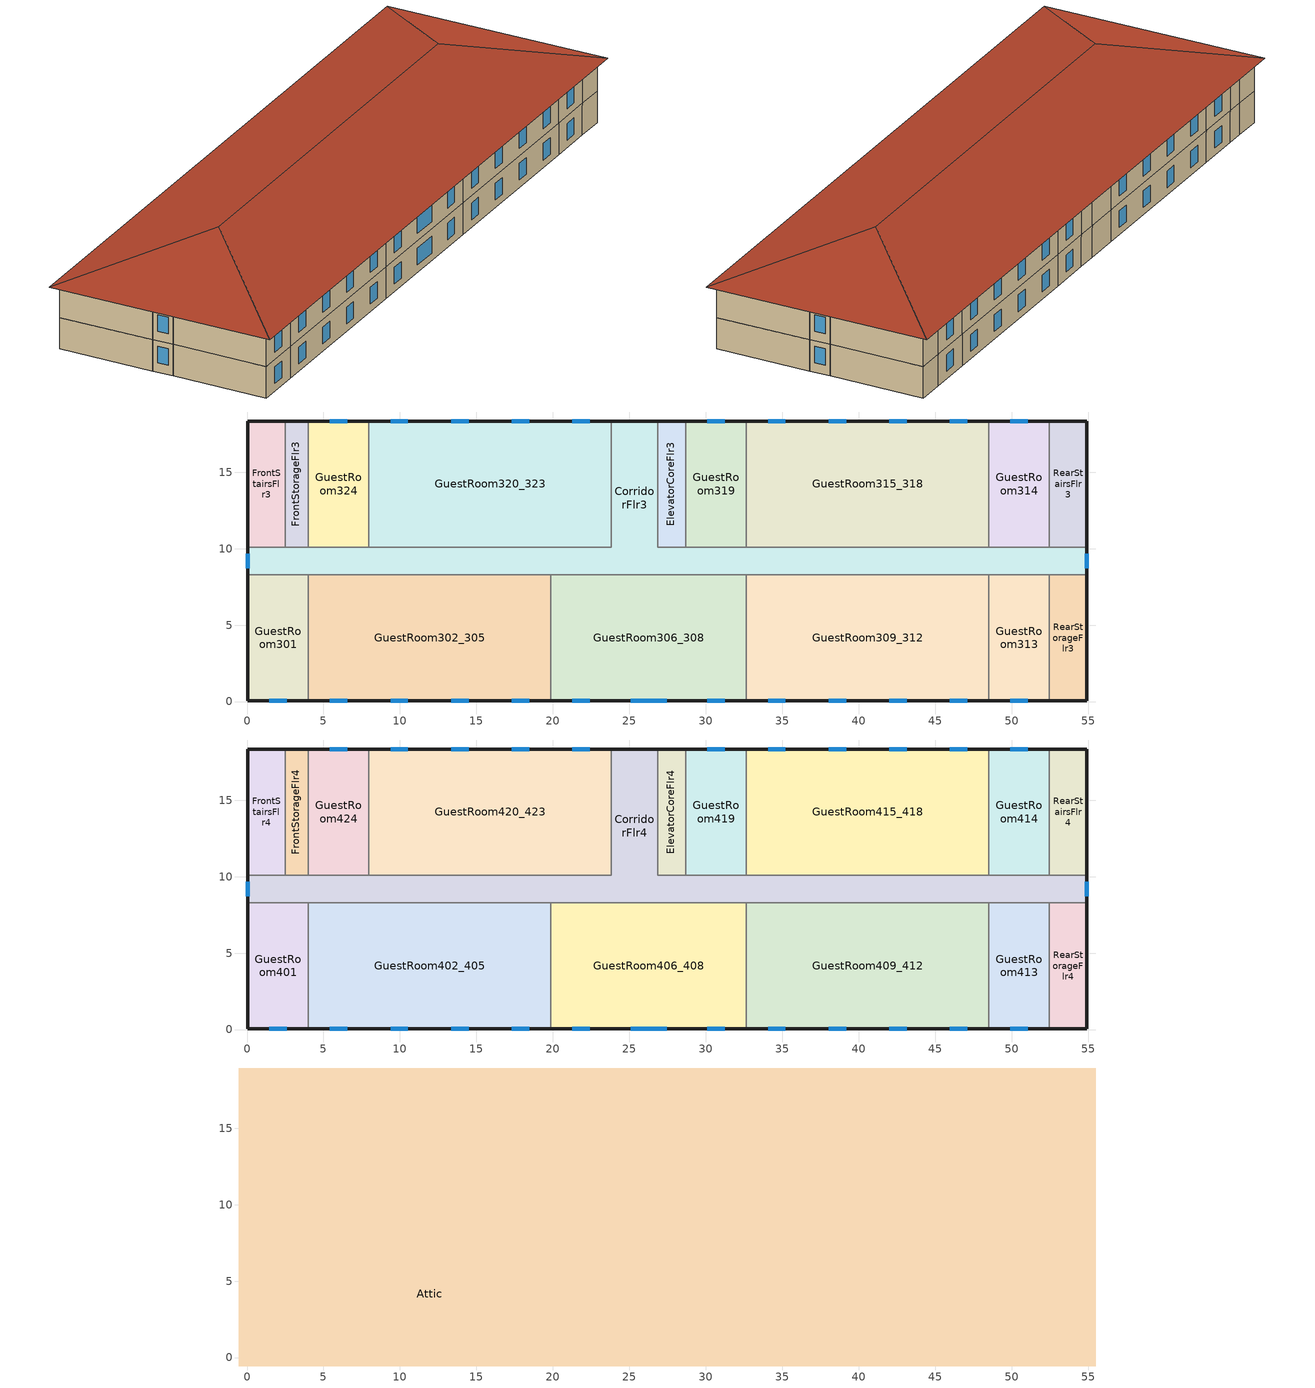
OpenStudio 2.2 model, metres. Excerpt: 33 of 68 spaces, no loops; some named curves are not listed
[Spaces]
CorridorFlr3
 floor to CorridorFlr2: 26.87,18.34 26.87,10.11 54.91,10.11 54.91,8.28 0.05,8.28 0.05,10.11 23.82,10.11 23.82,18.34 z6.1
 wall outside: 54.91,8.28 54.91,10.11 / 0.05,10.11 0.05,8.28 / 26.87,18.34 23.82,18.34 z6.1:8.84
 wall to FrontStorageFlr3: 4.01,10.11 2.49,10.11 z6.1:8.84
 wall to GuestRoom315_318: 48.51,10.11 32.66,10.11 z6.1:8.84
 wall to FrontStairsFlr3: 2.49,10.11 0.05,10.11 z6.1:8.84
 wall to ElevatorCoreFlr3: 28.7,10.11 26.87,10.11 26.87,18.34 z6.1:8.84
 wall to RearStorageFlr3: 52.47,8.28 54.91,8.28 z6.1:8.84
 wall to GuestRoom319: 32.66,10.11 28.7,10.11 z6.1:8.84
 wall to RearStairsFlr3: 54.91,10.11 52.47,10.11 z6.1:8.84
 wall to GuestRoom306_308: 19.86,8.28 32.66,8.28 z6.1:8.84
 wall to GuestRoom302_305: 4.01,8.28 19.86,8.28 z6.1:8.84
 wall to GuestRoom309_312: 32.66,8.28 48.51,8.28 z6.1:8.84
 wall to GuestRoom320_323: 23.82,18.34 23.82,10.11 7.97,10.11 z6.1:8.84
 wall to GuestRoom301: 0.05,8.28 4.01,8.28 z6.1:8.84
 wall to GuestRoom313: 48.51,8.28 52.47,8.28 z6.1:8.84
 wall to GuestRoom324: 7.97,10.11 4.01,10.11 z6.1:8.84
 wall to GuestRoom314: 52.47,10.11 48.51,10.11 z6.1:8.84
 window: 0.05,9.66 0.05,8.73 / 54.91,8.73 54.91,9.66 z6.94:8.36
GuestRoom301
 floor to GuestRoom201: 4.01,8.28 4.01,0.05 0.05,0.05 0.05,8.28 z6.1
 wall outside: 0.05,8.28 0.05,0.05 4.01,0.05 z6.1:8.84
 wall to GuestRoom302_305: 4.01,0.05 4.01,8.28 z6.1:8.84
 window: 1.46,0.05 2.6,0.05 z6.75:8.19
GuestRoom302_305
 floor to GuestRoom202_205: 19.86,8.28 19.86,0.05 4.01,0.05 4.01,8.28 z6.1
 wall outside: 4.01,0.05 19.86,0.05 z6.1:8.84
 wall to GuestRoom306_308: 19.86,0.05 19.86,8.28 z6.1:8.84
 window: 9.38,0.05 10.52,0.05 / 5.42,0.05 6.56,0.05 / 17.31,0.05 18.45,0.05 / 13.35,0.05 14.49,0.05 z6.75:8.19
FrontStorageFlr3
 floor to FrontStorageFlr2: 4.01,18.34 4.01,10.11 2.49,10.11 2.49,18.34 z6.1
 wall outside: 4.01,18.34 2.49,18.34 z6.1:8.84
 wall to FrontStairsFlr3: 2.49,18.34 2.49,10.11 z6.1:8.84
 wall to GuestRoom324: 4.01,10.11 4.01,18.34 z6.1:8.84
GuestRoom309_312
 floor to GuestRoom209_212: 48.51,8.28 48.51,0.05 32.66,0.05 32.66,8.28 z6.1
 wall outside: 32.66,0.05 48.51,0.05 z6.1:8.84
 wall to GuestRoom306_308: 32.66,8.28 32.66,0.05 z6.1:8.84
 wall to GuestRoom313: 48.51,0.05 48.51,8.28 z6.1:8.84
 window: 38.04,0.05 39.17,0.05 / 45.96,0.05 47.1,0.05 / 34.07,0.05 35.21,0.05 / 42,0.05 43.14,0.05 z6.75:8.19
GuestRoom306_308
 floor to GuestRoom206_208: 32.66,8.28 32.66,0.05 19.86,0.05 19.86,8.28 z6.1
 wall outside: 19.86,0.05 32.66,0.05 z6.1:8.84
 window: 25.08,0.05 27.44,0.05 / 30.11,0.05 31.25,0.05 / 21.27,0.05 22.41,0.05 z6.75:8.19
ElevatorCoreFlr3
 floor to ElevatorCoreFlr2: 28.7,18.34 28.7,10.11 26.87,10.11 26.87,18.34 z6.1
 wall outside: 28.7,18.34 26.87,18.34 z6.1:8.84
 wall to GuestRoom319: 28.7,10.11 28.7,18.34 z6.1:8.84
FrontStairsFlr3
 floor to FrontStairsFlr2: 2.49,18.34 2.49,10.11 0.05,10.11 0.05,18.34 z6.1
 wall outside: 2.49,18.34 0.05,18.34 0.05,10.11 z6.1:8.84
GuestRoom314
 floor to GuestRoom214: 52.47,18.34 52.47,10.11 48.51,10.11 48.51,18.34 z6.1
 wall outside: 52.47,18.34 48.51,18.34 z6.1:8.84
 wall to GuestRoom315_318: 48.51,18.34 48.51,10.11 z6.1:8.84
 wall to RearStairsFlr3: 52.47,10.11 52.47,18.34 z6.1:8.84
 window: 51.06,18.34 49.92,18.34 z6.75:8.19
GuestRoom324
 floor to GuestRoom224: 7.97,18.34 7.97,10.11 4.01,10.11 4.01,18.34 z6.1
 wall outside: 7.97,18.34 4.01,18.34 z6.1:8.84
 wall to GuestRoom320_323: 7.97,10.11 7.97,18.34 z6.1:8.84
 window: 6.56,18.34 5.42,18.34 z6.75:8.19
GuestRoom320_323
 floor to GuestRoom220_223: 23.82,18.34 23.82,10.11 7.97,10.11 7.97,18.34 z6.1
 wall outside: 23.82,18.34 7.97,18.34 z6.1:8.84
 window: 22.41,18.34 21.27,18.34 / 10.52,18.34 9.38,18.34 / 14.49,18.34 13.35,18.34 / 18.45,18.34 17.31,18.34 z6.75:8.19
GuestRoom315_318
 floor to GuestRoom215_218: 48.51,18.34 48.51,10.11 32.66,10.11 32.66,18.34 z6.1
 wall outside: 48.51,18.34 32.66,18.34 z6.1:8.84
 wall to GuestRoom319: 32.66,18.34 32.66,10.11 z6.1:8.84
 window: 43.14,18.34 42,18.34 / 35.21,18.34 34.07,18.34 / 39.17,18.34 38.04,18.34 / 47.1,18.34 45.96,18.34 z6.75:8.19
RearStorageFlr3
 floor to RearStorageFlr2: 54.91,8.28 54.91,0.05 52.47,0.05 52.47,8.28 z6.1
 wall outside: 52.47,0.05 54.91,0.05 54.91,8.28 z6.1:8.84
 wall to GuestRoom313: 52.47,8.28 52.47,0.05 z6.1:8.84
RearStairsFlr3
 floor to RearStairsFlr2: 54.91,18.34 54.91,10.11 52.47,10.11 52.47,18.34 z6.1
 wall outside: 54.91,10.11 54.91,18.34 52.47,18.34 z6.1:8.84
GuestRoom313
 floor to GuestRoom213: 52.47,8.28 52.47,0.05 48.51,0.05 48.51,8.28 z6.1
 wall outside: 48.51,0.05 52.47,0.05 z6.1:8.84
 window: 49.92,0.05 51.06,0.05 z6.75:8.19
GuestRoom319
 floor to GuestRoom219: 32.66,18.34 32.66,10.11 28.7,10.11 28.7,18.34 z6.1
 wall outside: 32.66,18.34 28.7,18.34 z6.1:8.84
 window: 31.25,18.34 30.11,18.34 z6.75:8.19
GuestRoom413
 floor to GuestRoom313: 52.47,8.28 52.47,0.05 48.51,0.05 48.51,8.28 z8.84
 wall outside: 48.51,0.05 52.47,0.05 z8.84:11.58
 wall to GuestRoom409_412: 48.51,8.28 48.51,0.05 z8.84:11.58
 wall to CorridorFlr4: 52.47,8.28 48.51,8.28 z8.84:11.58
 wall to RearStorageFlr4: 52.47,0.05 52.47,8.28 z8.84:11.58
 window: 49.92,0.05 51.06,0.05 z9.49:10.93
GuestRoom424
 floor to GuestRoom324: 7.97,18.34 7.97,10.11 4.01,10.11 4.01,18.34 z8.84
 wall outside: 7.97,18.34 4.01,18.34 z8.84:11.58
 wall to GuestRoom420_423: 7.97,10.11 7.97,18.34 z8.84:11.58
 wall to CorridorFlr4: 4.01,10.11 7.97,10.11 z8.84:11.58
 wall to FrontStorageFlr4: 4.01,18.34 4.01,10.11 z8.84:11.58
 window: 6.56,18.34 5.42,18.34 z9.49:10.93
GuestRoom401
 floor to GuestRoom301: 4.01,8.28 4.01,0.05 0.05,0.05 0.05,8.28 z8.84
 wall outside: 0.05,8.28 0.05,0.05 4.01,0.05 z8.84:11.58
 wall to CorridorFlr4: 4.01,8.28 0.05,8.28 z8.84:11.58
 wall to GuestRoom402_405: 4.01,0.05 4.01,8.28 z8.84:11.58
 window: 1.46,0.05 2.6,0.05 z9.49:10.93
GuestRoom415_418
 floor to GuestRoom315_318: 48.51,18.34 48.51,10.11 32.66,10.11 32.66,18.34 z8.84
 wall outside: 48.51,18.34 32.66,18.34 z8.84:11.58
 wall to GuestRoom414: 48.51,10.11 48.51,18.34 z8.84:11.58
 wall to CorridorFlr4: 32.66,10.11 48.51,10.11 z8.84:11.58
 wall to GuestRoom419: 32.66,18.34 32.66,10.11 z8.84:11.58
 window: 35.21,18.34 34.07,18.34 / 39.17,18.34 38.04,18.34 / 47.1,18.34 45.96,18.34 / 43.14,18.34 42,18.34 z9.49:10.93
GuestRoom414
 floor to GuestRoom314: 52.47,18.34 52.47,10.11 48.51,10.11 48.51,18.34 z8.84
 wall outside: 52.47,18.34 48.51,18.34 z8.84:11.58
 wall to CorridorFlr4: 48.51,10.11 52.47,10.11 z8.84:11.58
 wall to RearStairsFlr4: 52.47,10.11 52.47,18.34 z8.84:11.58
 window: 51.06,18.34 49.92,18.34 z9.49:10.93
RearStairsFlr4
 floor to RearStairsFlr3: 54.91,18.34 54.91,10.11 52.47,10.11 52.47,18.34 z8.84
 wall outside: 54.91,10.11 54.91,18.34 52.47,18.34 z8.84:11.58
 wall to CorridorFlr4: 52.47,10.11 54.91,10.11 z8.84:11.58
FrontStorageFlr4
 floor to FrontStorageFlr3: 4.01,18.34 4.01,10.11 2.49,10.11 2.49,18.34 z8.84
 wall outside: 4.01,18.34 2.49,18.34 z8.84:11.58
 wall to FrontStairsFlr4: 2.49,18.34 2.49,10.11 z8.84:11.58
 wall to CorridorFlr4: 2.49,10.11 4.01,10.11 z8.84:11.58
CorridorFlr4
 floor to CorridorFlr3: 26.87,18.34 26.87,10.11 54.91,10.11 54.91,8.28 0.05,8.28 0.05,10.11 23.82,10.11 23.82,18.34 z8.84
 wall outside: 26.87,18.34 23.82,18.34 / 54.91,8.28 54.91,10.11 / 0.05,10.11 0.05,8.28 z8.84:11.58
 wall to ElevatorCoreFlr4: 28.7,10.11 26.87,10.11 26.87,18.34 z8.84:11.58
 wall to GuestRoom420_423: 23.82,18.34 23.82,10.11 7.97,10.11 z8.84:11.58
 wall to GuestRoom419: 32.66,10.11 28.7,10.11 z8.84:11.58
 wall to GuestRoom406_408: 19.86,8.28 32.66,8.28 z8.84:11.58
 wall to GuestRoom409_412: 32.66,8.28 48.51,8.28 z8.84:11.58
 wall to RearStorageFlr4: 52.47,8.28 54.91,8.28 z8.84:11.58
 wall to GuestRoom402_405: 4.01,8.28 19.86,8.28 z8.84:11.58
 wall to FrontStairsFlr4: 2.49,10.11 0.05,10.11 z8.84:11.58
 window: 0.05,9.66 0.05,8.73 / 54.91,8.73 54.91,9.66 z9.68:11.1
GuestRoom420_423
 floor to GuestRoom320_323: 23.82,18.34 23.82,10.11 7.97,10.11 7.97,18.34 z8.84
 wall outside: 23.82,18.34 7.97,18.34 z8.84:11.58
 window: 10.52,18.34 9.38,18.34 / 14.49,18.34 13.35,18.34 / 22.41,18.34 21.27,18.34 / 18.45,18.34 17.31,18.34 z9.49:10.93
GuestRoom409_412
 floor to GuestRoom309_312: 48.51,8.28 48.51,0.05 32.66,0.05 32.66,8.28 z8.84
 wall outside: 32.66,0.05 48.51,0.05 z8.84:11.58
 wall to GuestRoom406_408: 32.66,8.28 32.66,0.05 z8.84:11.58
 window: 42,0.05 43.14,0.05 / 38.04,0.05 39.17,0.05 / 45.96,0.05 47.1,0.05 / 34.07,0.05 35.21,0.05 z9.49:10.93
GuestRoom402_405
 floor to GuestRoom302_305: 19.86,8.28 19.86,0.05 4.01,0.05 4.01,8.28 z8.84
 wall outside: 4.01,0.05 19.86,0.05 z8.84:11.58
 wall to GuestRoom406_408: 19.86,0.05 19.86,8.28 z8.84:11.58
 window: 17.31,0.05 18.45,0.05 / 13.35,0.05 14.49,0.05 / 9.38,0.05 10.52,0.05 / 5.42,0.05 6.56,0.05 z9.49:10.93
RearStorageFlr4
 floor to RearStorageFlr3: 54.91,8.28 54.91,0.05 52.47,0.05 52.47,8.28 z8.84
 wall outside: 52.47,0.05 54.91,0.05 54.91,8.28 z8.84:11.58
 ceiling adiabatic (Floor Adiabatic construction): 54.91,0.05 54.91,8.28 52.47,8.28 52.47,0.05 z11.58
FrontStairsFlr4
 floor to FrontStairsFlr3: 2.49,18.34 2.49,10.11 0.05,10.11 0.05,18.34 z8.84
 wall outside: 2.49,18.34 0.05,18.34 0.05,10.11 z8.84:11.58
GuestRoom406_408
 floor to GuestRoom306_308: 32.66,8.28 32.66,0.05 19.86,0.05 19.86,8.28 z8.84
 wall outside: 19.86,0.05 32.66,0.05 z8.84:11.58
 window: 21.27,0.05 22.41,0.05 / 25.08,0.05 27.44,0.05 / 30.11,0.05 31.25,0.05 z9.49:10.93
GuestRoom419
 floor to GuestRoom319: 32.66,18.34 32.66,10.11 28.7,10.11 28.7,18.34 z8.84
 wall outside: 32.66,18.34 28.7,18.34 z8.84:11.58
 wall to ElevatorCoreFlr4: 28.7,18.34 28.7,10.11 z8.84:11.58
 window: 31.25,18.34 30.11,18.34 z9.49:10.93
ElevatorCoreFlr4
 floor to ElevatorCoreFlr3: 28.7,18.34 28.7,10.11 26.87,10.11 26.87,18.34 z8.84
 wall outside: 28.7,18.34 26.87,18.34 z8.84:11.58
Attic
 floor outside: 55.51,18.94 55.51,-0.55 54.91,0.05 54.91,18.34 z11.58; 55.51,18.94 54.91,18.34 0.05,18.34 -0.55,18.94 z11.58; -0.55,18.94 0.05,18.34 0.05,0.05 -0.55,-0.55 z11.58; 54.91,0.05 55.51,-0.55 -0.55,-0.55 0.05,0.05 z11.58
 floor to RearStairsFlr4: 54.91,18.34 54.91,10.11 52.47,10.11 52.47,18.34 z11.58
 floor to CorridorFlr4: 26.87,18.34 26.87,10.11 54.91,10.11 54.91,8.28 0.05,8.28 0.05,10.11 23.82,10.11 23.82,18.34 z11.58
 floor to GuestRoom409_412: 48.51,8.28 48.51,0.05 32.66,0.05 32.66,8.28 z11.58
 floor to ElevatorCoreFlr4: 28.7,18.34 28.7,10.11 26.87,10.11 26.87,18.34 z11.58
 floor to GuestRoom420_423: 23.82,18.34 23.82,10.11 7.97,10.11 7.97,18.34 z11.58
 floor to FrontStairsFlr4: 2.49,18.34 2.49,10.11 0.05,10.11 0.05,18.34 z11.58
 floor to GuestRoom414: 52.47,18.34 52.47,10.11 48.51,10.11 48.51,18.34 z11.58
 floor to GuestRoom419: 32.66,18.34 32.66,10.11 28.7,10.11 28.7,18.34 z11.58
 floor adiabatic (Floor Adiabatic construction): 54.91,8.28 54.91,0.05 52.47,0.05 52.47,8.28 z11.58
 floor to GuestRoom415_418: 48.51,18.34 48.51,10.11 32.66,10.11 32.66,18.34 z11.58
 floor to GuestRoom424: 7.97,18.34 7.97,10.11 4.01,10.11 4.01,18.34 z11.58
 floor to GuestRoom401: 4.01,8.28 4.01,0.05 0.05,0.05 0.05,8.28 z11.58
 floor to GuestRoom413: 52.47,8.28 52.47,0.05 48.51,0.05 48.51,8.28 z11.58
 floor to GuestRoom406_408: 32.66,8.28 32.66,0.05 19.86,0.05 19.86,8.28 z11.58
 floor to GuestRoom402_405: 19.86,8.28 19.86,0.05 4.01,0.05 4.01,8.28 z11.58
 floor to FrontStorageFlr4: 4.01,18.34 4.01,10.11 2.49,10.11 2.49,18.34 z11.58
 roof outside: 45.68,9.19,14.86 55.51,18.94,11.58 -0.55,18.94,11.58 9.28,9.19,14.86; 9.28,9.19,14.86 -0.55,-0.55,11.58 55.51,-0.55,11.58 45.68,9.19,14.86; 9.28,9.19,14.86 -0.55,18.94,11.58 -0.55,-0.55,11.58; 45.68,9.19,14.86 55.51,-0.55,11.58 55.51,18.94,11.58
[Site]
Miami Intl Ap_FL_USA: Latitude {deg}=25.82; Longitude {deg}=-80.3; Time Zone {hr}=-5; Elevation {m}=11; Terrain=City
[Building]
-SmallHotel-ASHRAE 169-2006-1A created: 2017-11-09 21:42:36 +0000: North Axis {deg}=0; Default Construction Set=DOE Ref 1980-2004 - SmHotel - ASHRAE 169-2006-1A; Standards Number of Stories=4; Standards Number of Above Ground Stories=0; Standards Building Type=SmallHotel
[Site:WaterMainsTemperature]
Calculation Method=Correlation; Annual Average Outdoor Air Temperature {C}=24.4917; Maximum Difference In Monthly Average Outdoor Air Temperatures {deltaC}=8.7
[SizingPeriod:DesignDay] Barometric Pressure {Pa}=101193; Sky Clearness=0; Rain Indicator=0; Snow Indicator=0; Day of Month=21; Daylight Saving Time Indicator=0; Humidity Indicating Type=Wetbulb; Dry-Bulb Temperature Range Modifier Type=DefaultMultipliers
Name | Maximum Dry-Bulb Temperature {C} | Daily Dry-Bulb Temperature Range {deltaC} | Humidity Indicating Conditions at Maximum Dry-Bulb | Wind Speed {m/s} | Wind Direction {deg} | Month | Day Type | Solar Model Indicator | ASHRAE Taub | ASHRAE Taud
Miami Intl Ap Ann Htg 99.6% Condns DB | 8.7 | 0 | 8.7 | 3.8 | 340 | 1 | WinterDesignDay | ASHRAEClearSky
Miami Intl Ap Ann Clg .4% Condns DB=>MWB | 33.2 | 6.7 | 25.3 | 4.5 | 140 | 7 | SummerDesignDay | ASHRAETau | 0.528 | 1.905
[Site:GroundTemperature:BuildingSurface]
22.509, 22.645, 22.781, 22.956, 23.052, 23.08, 23.116, 23.108, 23.133, 23.139, 23.077, 22.913
[ClimateZones]
Climate Zone Value 1=1A
[Material:NoMass] Thermal Absorptance=0.9; Solar Absorptance=0.7
Name | Roughness | Thermal Resistance {m2-K/W} | Visible Absorptance
CP02 CARPET PAD | VeryRough | 0.21648 | 0.8
Nonres_Floor_Insulation | MediumSmooth | 2.88292 | 0.7
Typical Insulation R-11.88; Typical Insulation R-11.88 1; Typical Insulation R-11.88 2; Typical Insulation R-11.88 3 | Smooth | 2.09205 | 0.7
Typical Carpet Pad | Smooth | 0.21648 | 0.8
[Material]
Name | Roughness | Thickness {m} | Conductivity {W/m-K} | Density {kg/m3} | Specific Heat {J/kg-K} | Thermal Absorptance | Solar Absorptance | Visible Absorptance
100mm Normalweight concrete floor | MediumSmooth | 0.1016 | 2.31 | 2322 | 832
G01 13mm gypsum board | Smooth | 0.0127 | 0.16 | 800 | 1090 | 0.9 | 0.7 | 0.5
4 in. Normalweight Concrete Floor | MediumRough | 0.1016 | 2.31 | 2322 | 832 | 0.9 | 0.7 | 0.7
25mm Stucco | Smooth | 0.0254 | 0.72 | 1856 | 840 | 0.9 | 0.7 | 0.7
5/8 in. Gypsum Board | MediumSmooth | 0.0159 | 0.16 | 800 | 1090 | 0.9 | 0.7 | 0.7
HW CONCRETE | Rough | 0.1016 | 1.31125 | 2240 | 837.36 | 0.9 | 0.7 | 0.7
8 in. Concrete Block Basement Wall | MediumRough | 0.2032 | 1.326 | 1842 | 912 | 0.9 | 0.7 | 0.7
F08 Metal surface | Smooth | 0.0008 | 45.28 | 7824 | 500 | 0.9 | 0.7 | 0.7
G05 25mm wood | MediumSmooth | 0.0254 | 0.15 | 608 | 1630 | 0.9 | 0.5 | 0.5
Std Wood 6inch | MediumSmooth | 0.15 | 0.12 | 540 | 1210 | 0.9 | 0.7 | 0.7
[Construction]
Floor Adiabatic construction: CP02 CARPET PAD, 100mm Normalweight concrete floor, Nonres_Floor_Insulation
Typical Insulated Exterior Mass Floor: Typical Insulation R-11.88, 4 in. Normalweight Concrete Floor, Typical Carpet Pad
Typical Insulated Steel Framed Exterior Wall: 25mm Stucco, 5/8 in. Gypsum Board, Typical Insulation R-11.88, 5/8 in. Gypsum Board
Typical Wood Joist Attic Floor R-13.51: 5/8 in. Gypsum Board, Typical Insulation R-11.88
Typical Interior Floor: 100mm Normalweight concrete floor, CP02 CARPET PAD
Typical Interior Wall: G01 13mm gypsum board, G01 13mm gypsum board
Typical Interior Ceiling: CP02 CARPET PAD, 100mm Normalweight concrete floor
ext-slab-mass: HW CONCRETE, CP02 CARPET PAD
Typical Insulated Basement Mass Wall: 8 in. Concrete Block Basement Wall
U 1.22 SHGC 0.25 Simple Glazing Window: U 1.22 SHGC 0.25 Simple Glazing
Typical Insulated Metal Door: F08 Metal surface, Typical Insulation R-11.88 1
Typical Overhead Door: Typical Insulation R-11.88 1
Typical Interior Window: Clear 3mm
Typical Interior Door; Typical Interior Partition: G05 25mm wood
Typical Wood Joist Attic Floor R-13.51 2: 5/8 in. Gypsum Board, Typical Insulation R-11.88 2
Typical Wood Joist Attic Floor R-13.51 3: 5/8 in. Gypsum Board, Typical Insulation R-11.88 3
InteriorFurnishings: Std Wood 6inch
[DefaultConstructionSet] Interior Partition Construction=Typical Interior Partition
Name | Default Exterior Surface Constructions | Default Interior Surface Constructions | Default Ground Contact Surface Constructions | Default Exterior SubSurface Constructions | Default Interior SubSurface Constructions
DOE Ref 1980-2004 - SmHotel - ASHRAE 169-2006-1A | Default Surface Constructions 1 | Default Surface Constructions 2 | Default Surface Constructions 3 | Default Sub Surface Constructions 1 | Default Sub Surface Constructions 2
DOE Ref 1980-2004 - SmHotel - ASHRAE 169-2006-1A 2 | Default Surface Constructions 7 | Default Surface Constructions 8 | Default Surface Constructions 9 | Default Sub Surface Constructions 5 | Default Sub Surface Constructions 6
DOE Ref 1980-2004 - SmHotel - ASHRAE 169-2006-1A 3 | Default Surface Constructions 10 | Default Surface Constructions 11 | Default Surface Constructions 12 | Default Sub Surface Constructions 7 | Default Sub Surface Constructions 8
[DefaultSurfaceConstructions]
Name | Floor Construction | Wall Construction | Roof Ceiling Construction
Default Surface Constructions 1 | Typical Insulated Exterior Mass Floor | Typical Insulated Steel Framed Exterior Wall | Typical Wood Joist Attic Floor R-13.51
Default Surface Constructions 2; Default Surface Constructions 8; Default Surface Constructions 11 | Typical Interior Floor | Typical Interior Wall | Typical Interior Ceiling
Default Surface Constructions 3; Default Surface Constructions 9; Default Surface Constructions 12 | ext-slab-mass | Typical Insulated Basement Mass Wall
Default Surface Constructions 7 | Typical Insulated Exterior Mass Floor | Typical Insulated Steel Framed Exterior Wall | Typical Wood Joist Attic Floor R-13.51 2
Default Surface Constructions 10 | Typical Insulated Exterior Mass Floor | Typical Insulated Steel Framed Exterior Wall | Typical Wood Joist Attic Floor R-13.51 3
[DefaultSubSurfaceConstructions]
Name | Fixed Window Construction | Operable Window Construction | Door Construction | Overhead Door Construction | Tubular Daylight Dome Construction | Tubular Daylight Diffuser Construction
Default Sub Surface Constructions 1; Default Sub Surface Constructions 5; Default Sub Surface Constructions 7 | U 1.22 SHGC 0.25 Simple Glazing Window | U 1.22 SHGC 0.25 Simple Glazing Window | Typical Insulated Metal Door | Typical Overhead Door | Typical Interior Window | Typical Interior Window
Default Sub Surface Constructions 2; Default Sub Surface Constructions 6; Default Sub Surface Constructions 8 | Typical Interior Window | Typical Interior Window | Typical Interior Door
[WindowMaterial:SimpleGlazingSystem]
U 1.22 SHGC 0.25 Simple Glazing: U-Factor {W/m2-K}=6.92748; Solar Heat Gain Coefficient=0.25; Visible Transmittance=0.11
[WindowMaterial:Glazing]
Clear 3mm: Optical Data Type=SpectralAverage; Thickness {m}=0.003; Solar Transmittance at Normal Incidence=0.837; Front Side Solar Reflectance at Normal Incidence=0.075; Back Side Solar Reflectance at Normal Incidence=0.075; Visible Transmittance at Normal Incidence=0.898; Front Side Visible Reflectance at Normal Incidence=0.081; Back Side Visible Reflectance at Normal Incidence=0.081; Infrared Transmittance at Normal Incidence=0; Front Side Infrared Hemispherical Emissivity=0.84; Back Side Infrared Hemispherical Emissivity=0.84; Conductivity {W/m-K}=0.9; Dirt Correction Factor for Solar and Visible Transmittance=1; Solar Diffusing=No
[Space]
Name | Space Type | Default Construction Set | Building Story | Thermal Zone | Part of Total Floor Area
CorridorFlr3 | SmallHotel Corridor | DOE Ref 1980-2004 - SmHotel - ASHRAE 169-2006-1A 2 | BuildingStory3 | CorridorFlr3 ZN | Yes
GuestRoom413 | SmallHotel GuestRoom | DOE Ref 1980-2004 - SmHotel - ASHRAE 169-2006-1A 3 | BuildingStory4 | GuestRoom413 ZN | Yes
GuestRoom424 | SmallHotel GuestRoom | DOE Ref 1980-2004 - SmHotel - ASHRAE 169-2006-1A 3 | BuildingStory4 | GuestRoom424 ZN | Yes
GuestRoom301 | SmallHotel GuestRoom | DOE Ref 1980-2004 - SmHotel - ASHRAE 169-2006-1A 2 | BuildingStory3 | GuestRoom301 ZN | Yes
GuestRoom401 | SmallHotel GuestRoom | DOE Ref 1980-2004 - SmHotel - ASHRAE 169-2006-1A 3 | BuildingStory4 | GuestRoom401 ZN | Yes
GuestRoom406_408 | SmallHotel GuestRoom | DOE Ref 1980-2004 - SmHotel - ASHRAE 169-2006-1A 3 | BuildingStory4 | GuestRoom406_408 ZN | Yes
GuestRoom414 | SmallHotel GuestRoom | DOE Ref 1980-2004 - SmHotel - ASHRAE 169-2006-1A 3 | BuildingStory4 | GuestRoom414 ZN | Yes
GuestRoom309_312 | SmallHotel GuestRoom | DOE Ref 1980-2004 - SmHotel - ASHRAE 169-2006-1A 2 | BuildingStory3 | GuestRoom309_312 ZN | Yes
GuestRoom415_418 | SmallHotel GuestRoom | DOE Ref 1980-2004 - SmHotel - ASHRAE 169-2006-1A 3 | BuildingStory4 | GuestRoom415_418 ZN | Yes
Attic | SmallHotel Attic |  | AtticStory | Attic ZN | No
GuestRoom302_305 | SmallHotel GuestRoom | DOE Ref 1980-2004 - SmHotel - ASHRAE 169-2006-1A 2 | BuildingStory3 | GuestRoom302_305 ZN | Yes
RearStairsFlr4 | SmallHotel Stair | DOE Ref 1980-2004 - SmHotel - ASHRAE 169-2006-1A 3 | BuildingStory4 | RearStairsFlr4 ZN | Yes
FrontStorageFlr4 | SmallHotel Storage | DOE Ref 1980-2004 - SmHotel - ASHRAE 169-2006-1A 3 | BuildingStory4 | FrontStorageFlr4 ZN | Yes
FrontStorageFlr3 | SmallHotel Storage | DOE Ref 1980-2004 - SmHotel - ASHRAE 169-2006-1A 2 | BuildingStory3 | FrontStorageFlr3 ZN | Yes
GuestRoom306_308 | SmallHotel GuestRoom | DOE Ref 1980-2004 - SmHotel - ASHRAE 169-2006-1A 2 | BuildingStory3 | GuestRoom306_308 ZN | Yes
CorridorFlr4 | SmallHotel Corridor | DOE Ref 1980-2004 - SmHotel - ASHRAE 169-2006-1A 3 | BuildingStory4 | CorridorFlr4 ZN | Yes
GuestRoom420_423 | SmallHotel GuestRoom | DOE Ref 1980-2004 - SmHotel - ASHRAE 169-2006-1A 3 | BuildingStory4 | GuestRoom420_423 ZN | Yes
GuestRoom313 | SmallHotel GuestRoom | DOE Ref 1980-2004 - SmHotel - ASHRAE 169-2006-1A 2 | BuildingStory3 | GuestRoom313 ZN | Yes
GuestRoom314 | SmallHotel GuestRoom | DOE Ref 1980-2004 - SmHotel - ASHRAE 169-2006-1A 2 | BuildingStory3 | GuestRoom314 ZN | Yes
GuestRoom409_412 | SmallHotel GuestRoom | DOE Ref 1980-2004 - SmHotel - ASHRAE 169-2006-1A 3 | BuildingStory4 | GuestRoom409_412 ZN | Yes
GuestRoom402_405 | SmallHotel GuestRoom | DOE Ref 1980-2004 - SmHotel - ASHRAE 169-2006-1A 3 | BuildingStory4 | GuestRoom402_405 ZN | Yes
GuestRoom320_323 | SmallHotel GuestRoom | DOE Ref 1980-2004 - SmHotel - ASHRAE 169-2006-1A 2 | BuildingStory3 | GuestRoom320_323 ZN | Yes
RearStorageFlr3 | SmallHotel Storage | DOE Ref 1980-2004 - SmHotel - ASHRAE 169-2006-1A 2 | BuildingStory3 | RearStorageFlr3 ZN | Yes
RearStorageFlr4 | SmallHotel Storage | DOE Ref 1980-2004 - SmHotel - ASHRAE 169-2006-1A 3 | BuildingStory4 | RearStorageFlr4 ZN | Yes
ElevatorCoreFlr3 | SmallHotel ElevatorCore | DOE Ref 1980-2004 - SmHotel - ASHRAE 169-2006-1A 2 | BuildingStory3 | ElevatorCoreFlr3 ZN | Yes
FrontStairsFlr3 | SmallHotel Stair | DOE Ref 1980-2004 - SmHotel - ASHRAE 169-2006-1A 2 | BuildingStory3 | FrontStairsFlr3 ZN | Yes
GuestRoom324 | SmallHotel GuestRoom | DOE Ref 1980-2004 - SmHotel - ASHRAE 169-2006-1A 2 | BuildingStory3 | GuestRoom324 ZN | Yes
FrontStairsFlr4 | SmallHotel Stair | DOE Ref 1980-2004 - SmHotel - ASHRAE 169-2006-1A 3 | BuildingStory4 | FrontStairsFlr4 ZN | Yes
GuestRoom315_318 | SmallHotel GuestRoom | DOE Ref 1980-2004 - SmHotel - ASHRAE 169-2006-1A 2 | BuildingStory3 | GuestRoom315_318 ZN | Yes
GuestRoom319 | SmallHotel GuestRoom | DOE Ref 1980-2004 - SmHotel - ASHRAE 169-2006-1A 2 | BuildingStory3 | GuestRoom319 ZN | Yes
RearStairsFlr3 | SmallHotel Stair | DOE Ref 1980-2004 - SmHotel - ASHRAE 169-2006-1A 2 | BuildingStory3 | RearStairsFlr3 ZN | Yes
GuestRoom419 | SmallHotel GuestRoom | DOE Ref 1980-2004 - SmHotel - ASHRAE 169-2006-1A 3 | BuildingStory4 | GuestRoom419 ZN | Yes
ElevatorCoreFlr4 | SmallHotel ElevatorCore | DOE Ref 1980-2004 - SmHotel - ASHRAE 169-2006-1A 3 | BuildingStory4 | ElevatorCoreFlr4 ZN | Yes
[BuildingStory]
BuildingStory3; BuildingStory4; AtticStory
[SpaceType] Standards Building Type=SmallHotel
Name | Default Schedule Set | Design Specification Outdoor Air Object | Standards Space Type
SmallHotel Corridor | SmallHotel Corridor Schedule Set | SmallHotel Corridor Ventilation | Corridor
SmallHotel ElevatorCore | SmallHotel ElevatorCore Schedule Set | SmallHotel ElevatorCore Ventilation | ElevatorCore
SmallHotel Stair | SmallHotel Stair Schedule Set | SmallHotel Stair Ventilation | Stair
SmallHotel Storage | SmallHotel Storage Schedule Set | SmallHotel Storage Ventilation | Storage
SmallHotel GuestRoom | SmallHotel GuestRoom Schedule Set | SmallHotel GuestRoom Ventilation | GuestRoom
SmallHotel Attic | SmallHotel Attic Schedule Set | SmallHotel Attic Ventilation | Attic
[DesignSpecification:OutdoorAir]
Name | Outdoor Air Flow per Person {m3/s-person} | Outdoor Air Flow per Floor Area {m3/s-m2} | Outdoor Air Flow Air Changes per Hour {1/hr} | Outdoor Air Method | Outdoor Air Flow Rate {m3/s}
SmallHotel Attic Ventilation; SmallHotel ElevatorCore Ventilation; SmallHotel Stair Ventilation; SmallHotel Storage Ventilation | 0 | 0 | 0
SmallHotel Corridor Ventilation | 0 | 0.000254 | 0 | Sum | 0
SmallHotel GuestRoom Ventilation |  | 0.0004318 |  | Sum
[SpaceInfiltration:DesignFlowRate] Design Flow Rate Calculation Method=Flow/ExteriorWallArea; Flow per Exterior Surface Area {m3/s-m2}=0.00113386; Constant Term Coefficient=1; Temperature Term Coefficient=0; Velocity Term Coefficient=0; Velocity Squared Term Coefficient=0
Name | Space or SpaceType
SmallHotel Attic Infiltration | SmallHotel Attic
SmallHotel Corridor Infiltration | SmallHotel Corridor
SmallHotel ElevatorCore Infiltration | SmallHotel ElevatorCore
SmallHotel GuestRoom Infiltration | SmallHotel GuestRoom
SmallHotel Stair Infiltration | SmallHotel Stair
SmallHotel Storage Infiltration | SmallHotel Storage
[DefaultScheduleSet]
Name | Infiltration Schedule | Number of People Schedule | People Activity Level Schedule | Lighting Schedule | Electric Equipment Schedule
SmallHotel Attic Schedule Set | Always On
SmallHotel Corridor Schedule Set; SmallHotel Stair Schedule Set | SmallHotel Infil Half On | SmallHotel Bldg Occ | SmallHotel Activity | Always On | SmallHotel Bldg Equip
SmallHotel ElevatorCore Schedule Set | SmallHotel Infil Half On |  |  |  | SmallHotel BLDG ELEVATORS
SmallHotel GuestRoom Schedule Set | SmallHotel Infil Half On | SmallHotel GuestRoom Occ | SmallHotel Activity | SmallHotel GuestRoom Light | SmallHotel GuestRoom Equip
SmallHotel Storage Schedule Set | SmallHotel Infil Half On | SmallHotel Bldg Occ | SmallHotel Activity | SmallHotel Storage Light | SmallHotel Bldg Equip
[ThermostatSetpoint:DualSetpoint]
Name | Heating Setpoint Temperature Schedule | Cooling Setpoint Temperature Schedule
SmallHotel Attic Thermostat 1; SmallHotel ElevatorCore Thermostat 2; SmallHotel ElevatorCore Thermostat 3
SmallHotel Corridor Thermostat 3; SmallHotel Corridor Thermostat 4; SmallHotel GuestRoom Thermostat 16; SmallHotel GuestRoom Thermostat 17; SmallHotel GuestRoom Thermostat 18; SmallHotel GuestRoom Thermostat 19; SmallHotel GuestRoom Thermostat 20; SmallHotel GuestRoom Thermostat 21; SmallHotel GuestRoom Thermostat 22; SmallHotel GuestRoom Thermostat 23; SmallHotel GuestRoom Thermostat 24; SmallHotel GuestRoom Thermostat 25; SmallHotel GuestRoom Thermostat 26; SmallHotel GuestRoom Thermostat 27; SmallHotel GuestRoom Thermostat 28; SmallHotel GuestRoom Thermostat 29; SmallHotel GuestRoom Thermostat 30; SmallHotel GuestRoom Thermostat 31; SmallHotel GuestRoom Thermostat 32; SmallHotel GuestRoom Thermostat 33; SmallHotel GuestRoom Thermostat 34; SmallHotel GuestRoom Thermostat 35 | SmallHotel HtgSetp | SmallHotel ClgSetp
SmallHotel Stair Thermostat 3; SmallHotel Stair Thermostat 4; SmallHotel Storage Thermostat 3; SmallHotel Storage Thermostat 4; SmallHotel Stair Thermostat 7; SmallHotel Stair Thermostat 8; SmallHotel Storage Thermostat 7; SmallHotel Storage Thermostat 8 | SmallHotel UnitHeater HtgSP Sch | SmallHotel UnitHeater ClgSP Sch
[Lights:Definition] Design Level Calculation Method=Watts/Area; Fraction Radiant=0.7; Fraction Visible=0.2
Name | Watts per Space Floor Area {W/m2}
SmallHotel Corridor Lights Definition | 9.25696
SmallHotel GuestRoom Lights Definition | 18.7292
SmallHotel Stair Lights Definition | 8.82641
SmallHotel Storage Lights Definition | 4.84376
[Lights]
Name | Lights Definition | Space or SpaceType
SmallHotel Corridor Lights | SmallHotel Corridor Lights Definition | SmallHotel Corridor
SmallHotel GuestRoom Lights | SmallHotel GuestRoom Lights Definition | SmallHotel GuestRoom
SmallHotel Stair Lights | SmallHotel Stair Lights Definition | SmallHotel Stair
SmallHotel Storage Lights | SmallHotel Storage Lights Definition | SmallHotel Storage
[ElectricEquipment:Definition]
SmallHotel GuestRoom Elec Equip Definition: Design Level Calculation Method=Watts/Area; Watts per Space Floor Area {W/m2}=14.316; Fraction Radiant=0.5
[ElectricEquipment]
SmallHotel GuestRoom Elec Equip: Electric Equipment Definition=SmallHotel GuestRoom Elec Equip Definition; Space or SpaceType=SmallHotel GuestRoom
[People:Definition]
SmallHotel GuestRoom People Definition: Number of People Calculation Method=People/Area; People per Space Floor Area {person/m2}=0.0427327; Fraction Radiant=0.3
[People]
SmallHotel GuestRoom People: People Definition=SmallHotel GuestRoom People Definition; Space or SpaceType=SmallHotel GuestRoom; Work Efficiency Schedule=Work Efficiency Schedule; Clothing Insulation Schedule=Clothing Schedule; Air Velocity Schedule=Air Velocity Schedule
[InternalMass:Definition]
Internal Mass Definition 1: Construction=InteriorFurnishings; Design Level Calculation Method=SurfaceArea/Area; Surface Area per Space Floor Area=2
[InternalMass] Internal Mass Definition=Internal Mass Definition 1
Name | Space or SpaceType
GuestRoom301 Mass | GuestRoom301
GuestRoom302_305 Mass | GuestRoom302_305
GuestRoom306_308 Mass | GuestRoom306_308
GuestRoom309_312 Mass | GuestRoom309_312
GuestRoom313 Mass | GuestRoom313
GuestRoom314 Mass | GuestRoom314
GuestRoom315_318 Mass | GuestRoom315_318
GuestRoom319 Mass | GuestRoom319
GuestRoom320_323 Mass | GuestRoom320_323
GuestRoom324 Mass | GuestRoom324
GuestRoom401 Mass | GuestRoom401
GuestRoom402_405 Mass | GuestRoom402_405
GuestRoom406_408 Mass | GuestRoom406_408
GuestRoom409_412 Mass | GuestRoom409_412
GuestRoom413 Mass | GuestRoom413
GuestRoom414 Mass | GuestRoom414
GuestRoom415_418 Mass | GuestRoom415_418
GuestRoom419 Mass | GuestRoom419
GuestRoom420_423 Mass | GuestRoom420_423
GuestRoom424 Mass | GuestRoom424
CorridorFlr3 Mass | CorridorFlr3
CorridorFlr4 Mass | CorridorFlr4
FrontStairsFlr3 Mass | FrontStairsFlr3
FrontStairsFlr4 Mass | FrontStairsFlr4
RearStairsFlr3 Mass | RearStairsFlr3
RearStairsFlr4 Mass | RearStairsFlr4
FrontStorageFlr3 Mass | FrontStorageFlr3
FrontStorageFlr4 Mass | FrontStorageFlr4
RearStorageFlr3 Mass | RearStorageFlr3
RearStorageFlr4 Mass | RearStorageFlr4
[ThermalZone] Use Ideal Air Loads=No
Name | Thermostat
Attic ZN | SmallHotel Attic Thermostat 1
CorridorFlr3 ZN | SmallHotel Corridor Thermostat 3
CorridorFlr4 ZN | SmallHotel Corridor Thermostat 4
ElevatorCoreFlr3 ZN | SmallHotel ElevatorCore Thermostat 2
ElevatorCoreFlr4 ZN | SmallHotel ElevatorCore Thermostat 3
FrontStairsFlr3 ZN | SmallHotel Stair Thermostat 3
FrontStairsFlr4 ZN | SmallHotel Stair Thermostat 4
FrontStorageFlr3 ZN | SmallHotel Storage Thermostat 3
FrontStorageFlr4 ZN | SmallHotel Storage Thermostat 4
GuestRoom301 ZN | SmallHotel GuestRoom Thermostat 16
GuestRoom302_305 ZN | SmallHotel GuestRoom Thermostat 17
GuestRoom306_308 ZN | SmallHotel GuestRoom Thermostat 18
GuestRoom309_312 ZN | SmallHotel GuestRoom Thermostat 19
GuestRoom313 ZN | SmallHotel GuestRoom Thermostat 20
GuestRoom314 ZN | SmallHotel GuestRoom Thermostat 21
GuestRoom315_318 ZN | SmallHotel GuestRoom Thermostat 22
GuestRoom319 ZN | SmallHotel GuestRoom Thermostat 23
GuestRoom320_323 ZN | SmallHotel GuestRoom Thermostat 24
GuestRoom324 ZN | SmallHotel GuestRoom Thermostat 25
GuestRoom401 ZN | SmallHotel GuestRoom Thermostat 26
GuestRoom402_405 ZN | SmallHotel GuestRoom Thermostat 27
GuestRoom406_408 ZN | SmallHotel GuestRoom Thermostat 28
GuestRoom409_412 ZN | SmallHotel GuestRoom Thermostat 29
GuestRoom413 ZN | SmallHotel GuestRoom Thermostat 30
GuestRoom414 ZN | SmallHotel GuestRoom Thermostat 31
GuestRoom415_418 ZN | SmallHotel GuestRoom Thermostat 32
GuestRoom419 ZN | SmallHotel GuestRoom Thermostat 33
GuestRoom420_423 ZN | SmallHotel GuestRoom Thermostat 34
GuestRoom424 ZN | SmallHotel GuestRoom Thermostat 35
RearStairsFlr3 ZN | SmallHotel Stair Thermostat 7
RearStairsFlr4 ZN | SmallHotel Stair Thermostat 8
RearStorageFlr3 ZN | SmallHotel Storage Thermostat 7
RearStorageFlr4 ZN | SmallHotel Storage Thermostat 8
[Sizing:Zone] Zone Cooling Design Supply Air Temperature Input Method=SupplyAirTemperature; Zone Cooling Design Supply Air Temperature {C}=14; Zone Cooling Design Supply Air Temperature Difference {deltaC}=11.11; Zone Heating Design Supply Air Temperature Input Method=SupplyAirTemperature; Zone Heating Design Supply Air Temperature Difference {deltaC}=11.11; Zone Heating Design Supply Air Humidity Ratio {kg-H2O/kg-air}=0.008; Cooling Design Air Flow Method=DesignDay; Heating Design Air Flow Method=DesignDay; Account for Dedicated Outdoor Air System=No; Dedicated Outdoor Air System Control Strategy=NeutralSupplyAir; Dedicated Outdoor Air Low Setpoint Temperature for Design {C}=autosize; Dedicated Outdoor Air High Setpoint Temperature for Design {C}=autosize
Name | Zone Heating Design Supply Air Temperature {C} | Zone Cooling Design Supply Air Humidity Ratio {kg-H2O/kg-air}
Attic ZN; ElevatorCoreFlr1 ZN; ElevatorCoreFlr2 ZN; ElevatorCoreFlr3 ZN; ElevatorCoreFlr4 ZN | 40 | 0.0085
FrontStairsFlr1 ZN; FrontStairsFlr2 ZN; FrontStairsFlr3 ZN; FrontStairsFlr4 ZN; FrontStorageFlr1 ZN; FrontStorageFlr2 ZN; FrontStorageFlr3 ZN; FrontStorageFlr4 ZN; GuestRoom101 ZN; GuestRoom102 ZN; GuestRoom103 ZN; GuestRoom104 ZN; GuestRoom105 ZN; GuestRoom201 ZN; GuestRoom202_205 ZN; GuestRoom206_208 ZN; GuestRoom209_212 ZN; GuestRoom213 ZN; GuestRoom214 ZN; GuestRoom215_218 ZN; GuestRoom219 ZN; GuestRoom220_223 ZN; GuestRoom224 ZN; GuestRoom301 ZN; GuestRoom302_305 ZN; GuestRoom306_308 ZN; GuestRoom309_312 ZN; GuestRoom313 ZN; GuestRoom314 ZN; GuestRoom315_318 ZN; GuestRoom319 ZN; GuestRoom320_323 ZN; GuestRoom324 ZN; GuestRoom401 ZN; GuestRoom402_405 ZN; GuestRoom406_408 ZN; GuestRoom409_412 ZN; GuestRoom413 ZN; GuestRoom414 ZN; GuestRoom415_418 ZN; GuestRoom419 ZN; GuestRoom420_423 ZN; GuestRoom424 ZN; RearStairsFlr1 ZN; RearStairsFlr2 ZN; RearStairsFlr3 ZN; RearStairsFlr4 ZN; RearStorageFlr1 ZN; RearStorageFlr2 ZN; RearStorageFlr3 ZN; RearStorageFlr4 ZN | 50 | 0.008
[Zone equipment]
FrontStairsFlr1 ZN: FrontStairsFlr1 ZN UnitHeater
FrontStairsFlr2 ZN: FrontStairsFlr2 ZN UnitHeater
FrontStairsFlr3 ZN: FrontStairsFlr3 ZN UnitHeater
FrontStairsFlr4 ZN: FrontStairsFlr4 ZN UnitHeater
FrontStorageFlr1 ZN: FrontStorageFlr1 ZN UnitHeater
FrontStorageFlr2 ZN: FrontStorageFlr2 ZN UnitHeater
FrontStorageFlr3 ZN: FrontStorageFlr3 ZN UnitHeater
FrontStorageFlr4 ZN: FrontStorageFlr4 ZN UnitHeater
GuestRoom101 ZN: GuestRoom101 ZN PTAC
GuestRoom102 ZN: GuestRoom102 ZN PTAC
GuestRoom103 ZN: GuestRoom103 ZN PTAC
GuestRoom104 ZN: GuestRoom104 ZN PTAC
GuestRoom105 ZN: GuestRoom105 ZN PTAC
GuestRoom201 ZN: GuestRoom201 ZN PTAC
GuestRoom202_205 ZN: GuestRoom202_205 ZN PTAC
GuestRoom206_208 ZN: GuestRoom206_208 ZN PTAC
GuestRoom209_212 ZN: GuestRoom209_212 ZN PTAC
GuestRoom213 ZN: GuestRoom213 ZN PTAC
GuestRoom214 ZN: GuestRoom214 ZN PTAC
GuestRoom215_218 ZN: GuestRoom215_218 ZN PTAC
GuestRoom219 ZN: GuestRoom219 ZN PTAC
GuestRoom220_223 ZN: GuestRoom220_223 ZN PTAC
GuestRoom224 ZN: GuestRoom224 ZN PTAC
GuestRoom301 ZN: GuestRoom301 ZN PTAC
GuestRoom302_305 ZN: GuestRoom302_305 ZN PTAC
GuestRoom306_308 ZN: GuestRoom306_308 ZN PTAC
GuestRoom309_312 ZN: GuestRoom309_312 ZN PTAC
GuestRoom313 ZN: GuestRoom313 ZN PTAC
GuestRoom314 ZN: GuestRoom314 ZN PTAC
GuestRoom315_318 ZN: GuestRoom315_318 ZN PTAC
GuestRoom319 ZN: GuestRoom319 ZN PTAC
GuestRoom320_323 ZN: GuestRoom320_323 ZN PTAC
GuestRoom324 ZN: GuestRoom324 ZN PTAC
GuestRoom401 ZN: GuestRoom401 ZN PTAC
GuestRoom402_405 ZN: GuestRoom402_405 ZN PTAC
GuestRoom406_408 ZN: GuestRoom406_408 ZN PTAC
GuestRoom409_412 ZN: GuestRoom409_412 ZN PTAC
GuestRoom413 ZN: GuestRoom413 ZN PTAC
GuestRoom414 ZN: GuestRoom414 ZN PTAC
GuestRoom415_418 ZN: GuestRoom415_418 ZN PTAC
GuestRoom419 ZN: GuestRoom419 ZN PTAC
GuestRoom420_423 ZN: GuestRoom420_423 ZN PTAC
GuestRoom424 ZN: GuestRoom424 ZN PTAC
RearStairsFlr1 ZN: RearStairsFlr1 ZN UnitHeater
RearStairsFlr2 ZN: RearStairsFlr2 ZN UnitHeater
RearStairsFlr3 ZN: RearStairsFlr3 ZN UnitHeater
RearStairsFlr4 ZN: RearStairsFlr4 ZN UnitHeater
RearStorageFlr1 ZN: RearStorageFlr1 ZN UnitHeater
RearStorageFlr2 ZN: RearStorageFlr2 ZN UnitHeater
RearStorageFlr3 ZN: RearStorageFlr3 ZN UnitHeater
RearStorageFlr4 ZN: RearStorageFlr4 ZN UnitHeater
[Fan:OnOff] Availability Schedule=Always On Discrete; Fan Efficiency=0.1595; Pressure Rise {Pa}=331.288; Maximum Flow Rate {m3/s}=autosize; Motor Efficiency=0.29; Motor In Airstream Fraction=1
Name | Fan Power Ratio Function of Speed Ratio Curve | Fan Efficiency Ratio Function of Speed Ratio Curve
GuestRoom101 ZN PTAC Fan | Fan On Off Power Curve | Fan On Off Efficiency Curve
GuestRoom102 ZN PTAC Fan | Fan On Off Power Curve 1 | Fan On Off Efficiency Curve 1
GuestRoom103 ZN PTAC Fan | Fan On Off Power Curve 2 | Fan On Off Efficiency Curve 2
GuestRoom104 ZN PTAC Fan | Fan On Off Power Curve 3 | Fan On Off Efficiency Curve 3
GuestRoom105 ZN PTAC Fan | Fan On Off Power Curve 4 | Fan On Off Efficiency Curve 4
GuestRoom201 ZN PTAC Fan | Fan On Off Power Curve 5 | Fan On Off Efficiency Curve 5
GuestRoom202_205 ZN PTAC Fan | Fan On Off Power Curve 6 | Fan On Off Efficiency Curve 6
GuestRoom206_208 ZN PTAC Fan | Fan On Off Power Curve 7 | Fan On Off Efficiency Curve 7
GuestRoom209_212 ZN PTAC Fan | Fan On Off Power Curve 8 | Fan On Off Efficiency Curve 8
GuestRoom213 ZN PTAC Fan | Fan On Off Power Curve 9 | Fan On Off Efficiency Curve 9
GuestRoom214 ZN PTAC Fan | Fan On Off Power Curve 10 | Fan On Off Efficiency Curve 10
GuestRoom215_218 ZN PTAC Fan | Fan On Off Power Curve 11 | Fan On Off Efficiency Curve 11
GuestRoom219 ZN PTAC Fan | Fan On Off Power Curve 12 | Fan On Off Efficiency Curve 12
GuestRoom220_223 ZN PTAC Fan | Fan On Off Power Curve 13 | Fan On Off Efficiency Curve 13
GuestRoom224 ZN PTAC Fan | Fan On Off Power Curve 14 | Fan On Off Efficiency Curve 14
GuestRoom301 ZN PTAC Fan | Fan On Off Power Curve 15 | Fan On Off Efficiency Curve 15
GuestRoom302_305 ZN PTAC Fan | Fan On Off Power Curve 16 | Fan On Off Efficiency Curve 16
GuestRoom306_308 ZN PTAC Fan | Fan On Off Power Curve 17 | Fan On Off Efficiency Curve 17
GuestRoom309_312 ZN PTAC Fan | Fan On Off Power Curve 18 | Fan On Off Efficiency Curve 18
GuestRoom313 ZN PTAC Fan | Fan On Off Power Curve 19 | Fan On Off Efficiency Curve 19
GuestRoom314 ZN PTAC Fan | Fan On Off Power Curve 20 | Fan On Off Efficiency Curve 20
GuestRoom315_318 ZN PTAC Fan | Fan On Off Power Curve 21 | Fan On Off Efficiency Curve 21
GuestRoom319 ZN PTAC Fan | Fan On Off Power Curve 22 | Fan On Off Efficiency Curve 22
GuestRoom320_323 ZN PTAC Fan | Fan On Off Power Curve 23 | Fan On Off Efficiency Curve 23
GuestRoom324 ZN PTAC Fan | Fan On Off Power Curve 24 | Fan On Off Efficiency Curve 24
GuestRoom401 ZN PTAC Fan | Fan On Off Power Curve 25 | Fan On Off Efficiency Curve 25
GuestRoom402_405 ZN PTAC Fan | Fan On Off Power Curve 26 | Fan On Off Efficiency Curve 26
GuestRoom406_408 ZN PTAC Fan | Fan On Off Power Curve 27 | Fan On Off Efficiency Curve 27
GuestRoom409_412 ZN PTAC Fan | Fan On Off Power Curve 28 | Fan On Off Efficiency Curve 28
GuestRoom413 ZN PTAC Fan | Fan On Off Power Curve 29 | Fan On Off Efficiency Curve 29
[Exterior:Lights:Definition]
NonDimming Exterior Lights Def: Design Level {W}=16715
[Exterior:Lights]
NonDimming Exterior Lights Def: Exterior Lights Definition=NonDimming Exterior Lights Def; Schedule=SmallHotel Exterior Lights; Control Option=AstronomicalClock
[Schedule:Ruleset]
Name | Default Day Schedule | Summer Design Day Schedule | Winter Design Day Schedule
Always On | Always On Default
SmallHotel Bldg Occ | SmallHotel Bldg Occ Default | SmallHotel Bldg Occ Summer Design Day | SmallHotel Bldg Occ Winter Design Day
SmallHotel Activity | SmallHotel Activity Default | SmallHotel Activity Summer Design Day | SmallHotel Activity Winter Design Day
SmallHotel Bldg Equip | SmallHotel Bldg Equip Default | SmallHotel Bldg Equip Summer Design Day | SmallHotel Bldg Equip Winter Design Day
SmallHotel Infil Half On | SmallHotel Infil Half On Default | SmallHotel Infil Half On Summer Design Day | SmallHotel Infil Half On Winter Design Day
SmallHotel HtgSetp | SmallHotel HtgSetp Default | SmallHotel HtgSetp Summer Design Day | SmallHotel HtgSetp Winter Design Day
SmallHotel ClgSetp | SmallHotel ClgSetp Default | SmallHotel ClgSetp Summer Design Day | SmallHotel ClgSetp Winter Design Day
SmallHotel BLDG ELEVATORS | SmallHotel BLDG ELEVATORS Default | SmallHotel BLDG ELEVATORS Summer Design Day | SmallHotel BLDG ELEVATORS Winter Design Day
Clothing Schedule | Clothing Schedule Default Winter Clothes
Air Velocity Schedule | Air Velocity Schedule Default
Work Efficiency Schedule | Work Efficiency Schedule Default
SmallHotel GuestRoom Occ | SmallHotel GuestRoom Occ Default | SmallHotel GuestRoom Occ Summer Design Day | SmallHotel GuestRoom Occ Winter Design Day
SmallHotel GuestRoom Light | SmallHotel GuestRoom Light Default | SmallHotel GuestRoom Light Summer Design Day | SmallHotel GuestRoom Light Winter Design Day
SmallHotel GuestRoom Equip | SmallHotel GuestRoom Equip Default | SmallHotel GuestRoom Equip Summer Design Day | SmallHotel GuestRoom Equip Winter Design Day
SmallHotel UnitHeater HtgSP Sch | SmallHotel UnitHeater HtgSP Sch Default | SmallHotel UnitHeater HtgSP Sch Summer Design Day | SmallHotel UnitHeater HtgSP Sch Winter Design Day
SmallHotel UnitHeater ClgSP Sch | SmallHotel UnitHeater ClgSP Sch Default | SmallHotel UnitHeater ClgSP Sch Summer Design Day | SmallHotel UnitHeater ClgSP Sch Winter Design Day
SmallHotel Storage Light | SmallHotel Storage Light Default | SmallHotel Storage Light Summer Design Day | SmallHotel Storage Light Winter Design Day
SmallHotel Exterior Lights | SmallHotel Exterior Lights Default | SmallHotel Exterior Lights Summer Design Day | SmallHotel Exterior Lights Winter Design Day
[Schedule:Day]
Always On Default; SmallHotel Bldg Occ Summer Design Day; SmallHotel Bldg Equip Summer Design Day; Clothing Schedule Default Winter Clothes; SmallHotel GuestRoom Occ Summer Design Day; SmallHotel GuestRoom Light Summer Design Day; SmallHotel GuestRoom Equip Summer Design Day; SmallHotel Storage Light Summer Design Day; SmallHotel Exterior Lights Default; SmallHotel Exterior Lights Winter Design Day; SmallHotel Exterior Lights Summer Design Day: 24, 0, 1
SmallHotel Bldg Occ Default: 6, 0, 0.9, 7, 0, 0.7, 9, 0, 0.4, 15, 0, 0.2, 16, 0, 0.3, 19, 0, 0.5, 21, 0, 0.7, 22, 0, 0.8, 24, 0, 0.9
SmallHotel Bldg Occ Sat Day: 6, 0, 0.9, 7, 0, 0.7, 9, 0, 0.5, 17, 0, 0.3, 18, 0, 0.5, 21, 0, 0.6, 24, 0, 0.7
SmallHotel Bldg Occ Sun Day: 8, 0, 0.7, 11, 0, 0.5, 13, 0, 0.3, 16, 0, 0.2, 17, 0, 0.3, 19, 0, 0.4, 21, 0, 0.6, 24, 0, 0.8
SmallHotel Bldg Occ Winter Design Day; SmallHotel Bldg Equip Winter Design Day; Work Efficiency Schedule Default; SmallHotel GuestRoom Occ Winter Design Day; SmallHotel GuestRoom Light Winter Design Day; SmallHotel GuestRoom Equip Winter Design Day; SmallHotel Storage Light Winter Design Day: 24, 0, 0
SmallHotel Activity Default; SmallHotel Activity Winter Design Day; SmallHotel Activity Summer Design Day: 24, 0, 120
SmallHotel Bldg Equip Default: 1, 0, 0.3, 2, 0, 0.25, 5, 0, 0.2, 6, 0, 0.3, 7, 0, 0.5, 8, 0, 0.6, 10, 0, 0.5, 18, 0, 0.35, 19, 0, 0.7, 20, 0, 0.9, 21, 0, 0.95, 22, 0, 0.9, 23, 0, 0.7, 24, 0, 0.4
SmallHotel Bldg Equip Sat Day: 2, 0, 0.3, 6, 0, 0.2, 8, 0, 0.4, 10, 0, 0.5, 11, 0, 0.4, 18, 0, 0.35, 19, 0, 0.7, 22, 0, 0.8, 23, 0, 0.7, 24, 0, 0.4
SmallHotel Bldg Equip Sun Day: 2, 0, 0.4, 6, 0, 0.3, 7, 0, 0.4, 9, 0, 0.5, 13, 0, 0.4, 18, 0, 0.3, 19, 0, 0.6, 20, 0, 0.8, 21, 0, 0.9, 22, 0, 0.7, 23, 0, 0.6, 24, 0, 0.4
SmallHotel Infil Half On Default; SmallHotel Infil Half On Winter Design Day; SmallHotel Infil Half On Summer Design Day; Clothing Schedule Summer Clothes: 24, 0, 0.5
SmallHotel HtgSetp Default; SmallHotel HtgSetp Winter Design Day; SmallHotel HtgSetp Summer Design Day: 24, 0, 21
SmallHotel ClgSetp Default; SmallHotel ClgSetp Winter Design Day; SmallHotel ClgSetp Summer Design Day: 24, 0, 24
SmallHotel BLDG ELEVATORS Default; SmallHotel BLDG ELEVATORS Winter Design Day; SmallHotel BLDG ELEVATORS Summer Design Day: 4, 0, 0.05, 5, 0, 0.1, 6, 0, 0.2, 7, 0, 0.4, 9, 0, 0.5, 10, 0, 0.35, 16, 0, 0.15, 17, 0, 0.35, 19, 0, 0.5, 21, 0, 0.4, 22, 0, 0.3, 23, 0, 0.2, 24, 0, 0.1
Air Velocity Schedule Default: 24, 0, 0.2
SmallHotel GuestRoom Occ Default: 6, 0, 0.65, 7, 0, 0.5, 9, 0, 0.28, 15, 0, 0.13, 16, 0, 0.2, 19, 0, 0.35, 21, 0, 0.5, 22, 0, 0.58, 24, 0, 0.65
SmallHotel GuestRoom Occ Wknd Day: 6, 0, 0.65, 7, 0, 0.5, 9, 0, 0.34, 17, 0, 0.2, 18, 0, 0.34, 19, 0, 0.35, 21, 0, 0.65, 24, 0, 0.5
SmallHotel GuestRoom Light Default: 1, 0, 0.22, 2, 0, 0.17, 5, 0, 0.11, 6, 0, 0.22, 7, 0, 0.44, 8, 0, 0.56, 10, 0, 0.44, 18, 0, 0.28, 19, 0, 0.67, 20, 0, 0.89, 21, 0, 1, 22, 0, 0.89, 23, 0, 0.67, 24, 0, 0.33
SmallHotel GuestRoom Light Wknd Day: 2, 0, 0.26, 6, 0, 0.11, 8, 0, 0.41, 10, 0, 0.56, 11, 0, 0.41, 18, 0, 0.33, 19, 0, 0.85, 22, 0, 1, 23, 0, 0.85, 24, 0, 0.41
SmallHotel GuestRoom Equip Default: 6, 0, 0.2, 7, 0, 0.62, 8, 0, 0.9, 10, 0, 0.43, 17, 0, 0.26, 19, 0, 0.51, 20, 0, 0.49, 21, 0, 0.66, 22, 0, 0.7, 23, 0, 0.35, 24, 0, 0.2
SmallHotel GuestRoom Equip Wknd Day: 6, 0, 0.2, 7, 0, 0.3, 8, 0, 0.62, 9, 0, 0.9, 10, 0, 0.62, 17, 0, 0.29, 18, 0, 0.43, 19, 0, 0.51, 20, 0, 0.49, 21, 0, 0.66, 22, 0, 0.7, 23, 0, 0.35, 24, 0, 0.2
SmallHotel UnitHeater HtgSP Sch Default; SmallHotel UnitHeater HtgSP Sch Winter Design Day; SmallHotel UnitHeater HtgSP Sch Summer Design Day: 24, 0, 15.6
SmallHotel UnitHeater ClgSP Sch Default; SmallHotel UnitHeater ClgSP Sch Winter Design Day; SmallHotel UnitHeater ClgSP Sch Summer Design Day: 24, 0, 40
SmallHotel Storage Light Default; SmallHotel Storage Light Default|Wknd Day: 7, 0, 0.1, 8, 0, 0.2, 18, 0, 0.4, 22, 0, 0.2, 24, 0, 0.1
[Schedule:Rule] Date Specification Type=DateRange; Start Day=1
Name | Schedule Ruleset | Rule Order | Day Schedule | Apply Saturday | Start Month | End Month | End Day | Apply Sunday
Schedule Rule 1 | SmallHotel Bldg Occ | 1 | SmallHotel Bldg Occ Sat Day | Yes | 1 | 12 | 31
Schedule Rule 2 | SmallHotel Bldg Occ | 0 | SmallHotel Bldg Occ Sun Day |  | 1 | 12 | 31 | Yes
Schedule Rule 3 | SmallHotel Bldg Equip | 1 | SmallHotel Bldg Equip Sat Day | Yes | 1 | 12 | 31
Schedule Rule 4 | SmallHotel Bldg Equip | 0 | SmallHotel Bldg Equip Sun Day |  | 1 | 12 | 31 | Yes
Schedule Rule 5 | Clothing Schedule | 0 | Clothing Schedule Summer Clothes |  | 5 | 9 | 30
Schedule Rule 7 | SmallHotel GuestRoom Occ | 0 | SmallHotel GuestRoom Occ Wknd Day | Yes | 1 | 12 | 31 | Yes
Schedule Rule 8 | SmallHotel GuestRoom Light | 0 | SmallHotel GuestRoom Light Wknd Day | Yes | 1 | 12 | 31 | Yes
Schedule Rule 9 | SmallHotel GuestRoom Equip | 0 | SmallHotel GuestRoom Equip Wknd Day | Yes | 1 | 12 | 31 | Yes
Schedule Rule 18 | SmallHotel Storage Light | 0 | SmallHotel Storage Light Default|Wknd Day | Yes | 1 | 12 | 31 | Yes
